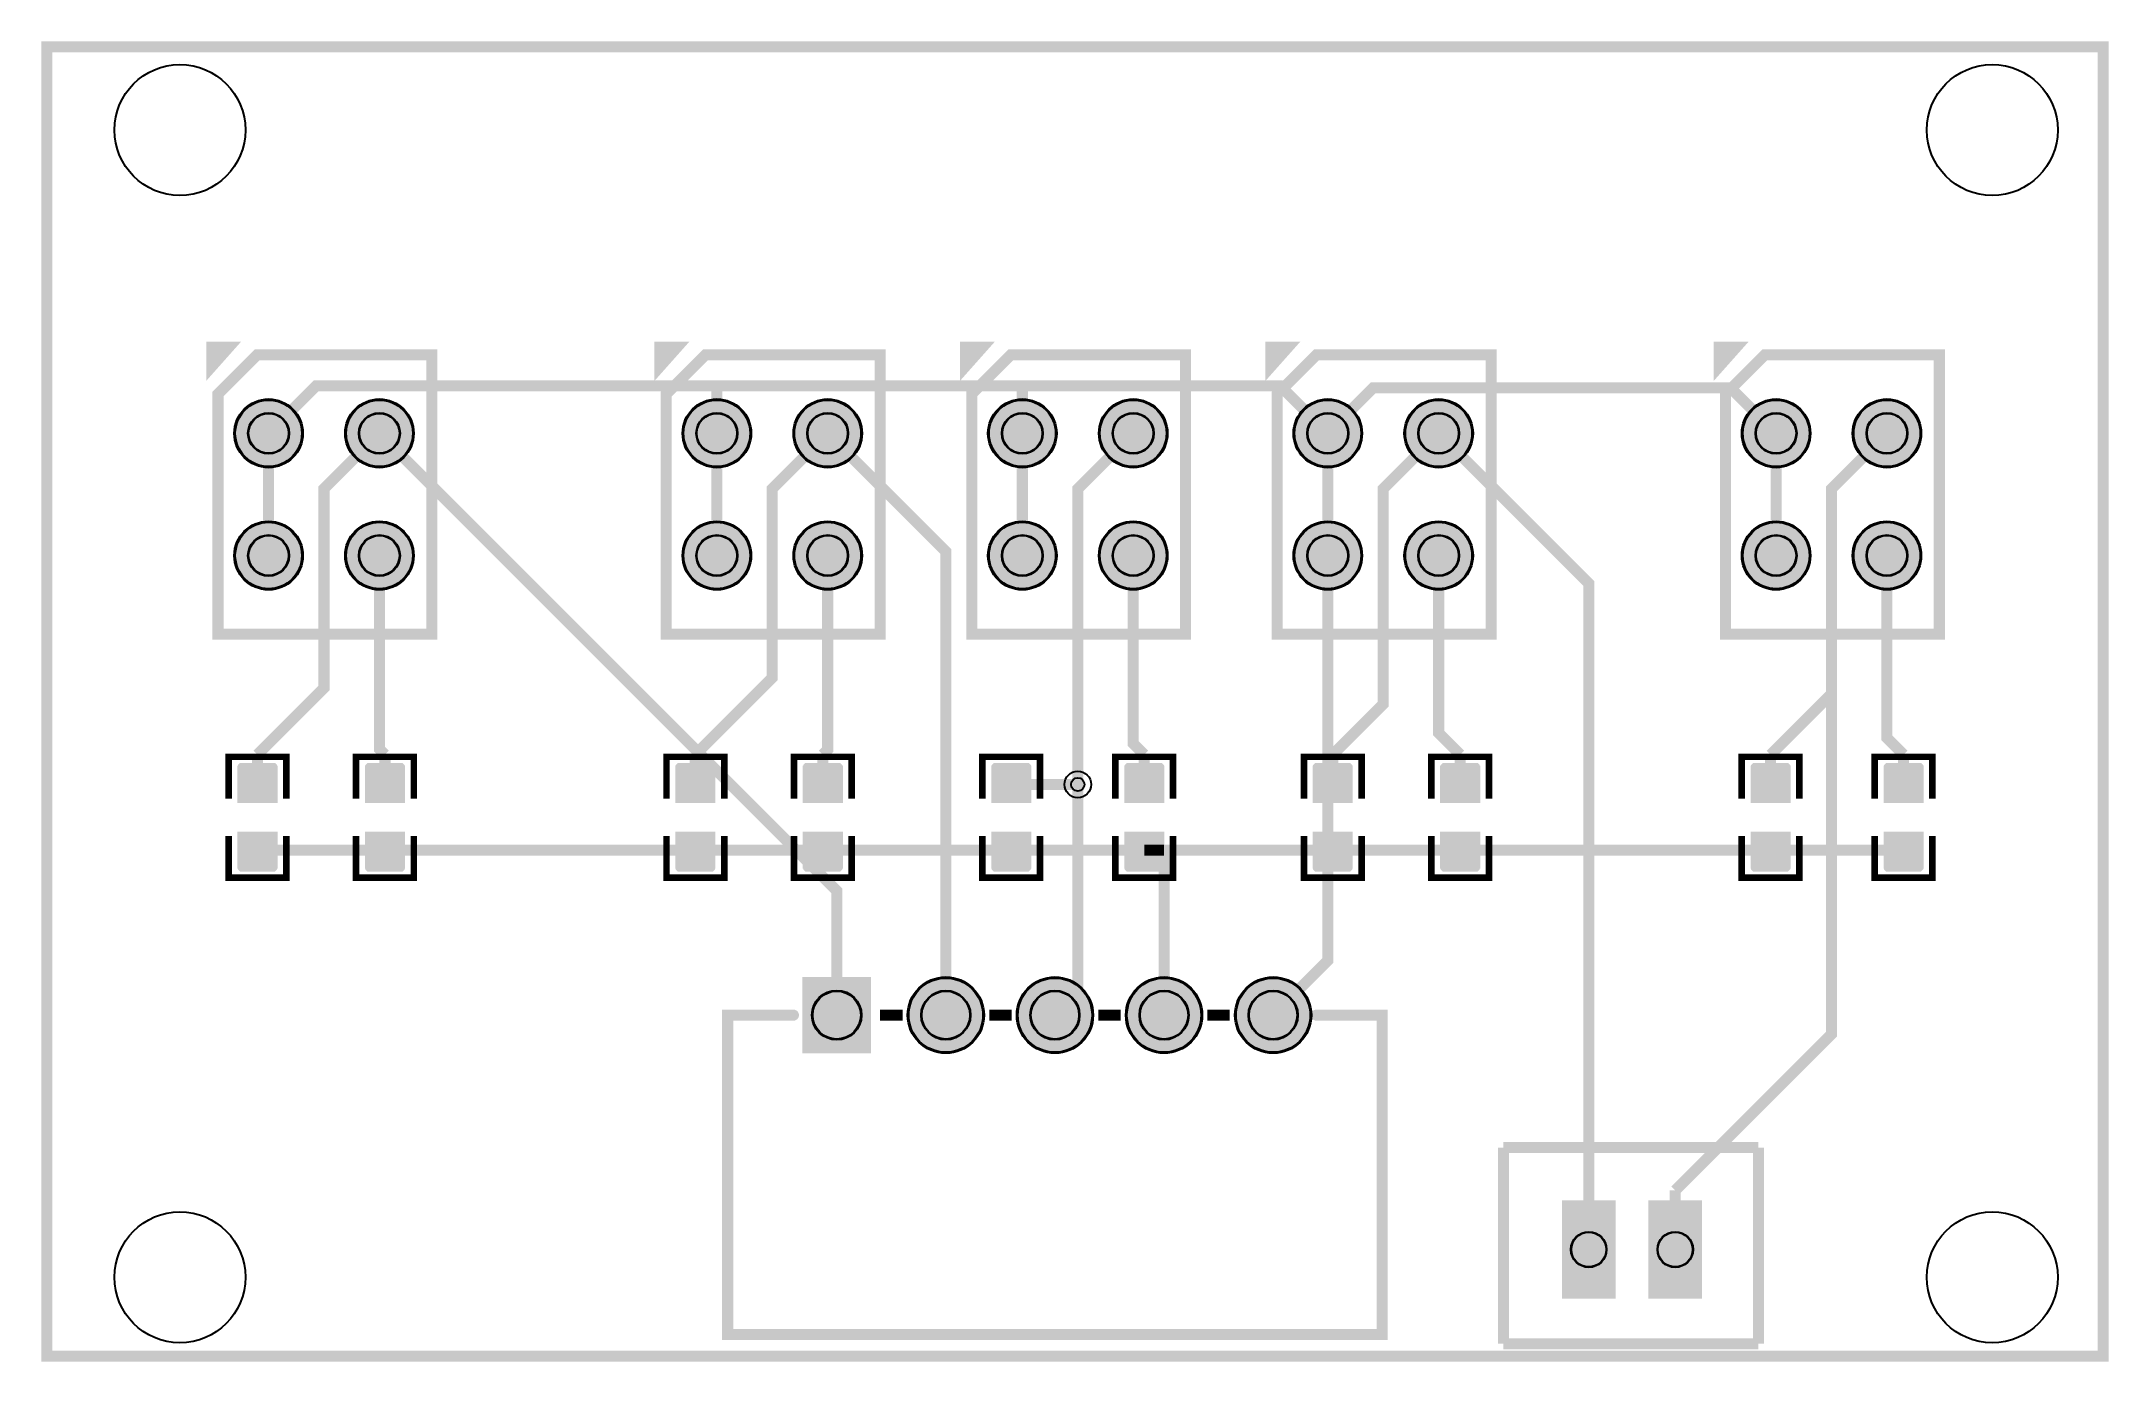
# Model space of a CAD drawing. Header units: millimetres. Extents: x 4.1 to 51.4, y -30.1 to 0.1.
import ezdxf

# ---------------------------------------------------------------- set-up
doc = ezdxf.new("R2010")
doc.units = ezdxf.units.MM
for name, color, linetype, true_color in [('BoardOutLine', 7, 'Continuous', 0xff00ff), ('BottomLayer', 7, 'Continuous', 0x0000ff), ('BottomSolderMaskLayer', 7, 'Continuous', 0xaa00ff), ('Document', 7, 'Continuous', 0xffffff), ('Hole', 7, 'Continuous', 0x222222), ('Multi-Layer', 7, 'Continuous', 0xc0c0c0), ('TopLayer', 7, 'Continuous', 0xff0000), ('TopPasteMaskLayer', 7, 'Continuous', 0x808080), ('TopSilkLayer', 7, 'Continuous', 0xffcc00), ('TopSolderMaskLayer', 7, 'Continuous', 0x800080)]:
    doc.layers.add(name, color=color, linetype=linetype, true_color=true_color)

msp = doc.modelspace()

# ---------------------------------------------------------------- hatches: boundary and pattern name
at = {"layer": 'BottomSolderMaskLayer'}
for points in [[(8.484, -8.855, 1), (10.058, -8.855, 1)], [(11.024, -8.855, 1), (12.598, -8.855, 1)], [(18.755, -8.855, 1), (20.33, -8.855, 1)], [(21.295, -8.855, 1), (22.87, -8.855, 1)], [(25.756, -8.855, 1), (27.33, -8.855, 1)], [(28.296, -8.855, 1), (29.87, -8.855, 1)], [(32.756, -8.855, 1), (34.33, -8.855, 1)], [(35.296, -8.855, 1), (36.87, -8.855, 1)], [(43.028, -8.855, 1), (44.602, -8.855, 1)], [(45.568, -8.855, 1), (47.142, -8.855, 1)], [(8.484, -11.655, 1), (10.058, -11.655, 1)], [(11.024, -11.655, 1), (12.598, -11.655, 1)], [(18.755, -11.655, 1), (20.33, -11.655, 1)], [(21.295, -11.655, 1), (22.87, -11.655, 1)], [(25.756, -11.655, 1), (27.33, -11.655, 1)], [(28.296, -11.655, 1), (29.87, -11.655, 1)], [(32.756, -11.655, 1), (34.33, -11.655, 1)], [(35.296, -11.655, 1), (36.87, -11.655, 1)], [(43.028, -11.655, 1), (44.602, -11.655, 1)], [(45.568, -11.655, 1), (47.142, -11.655, 1)], [(21.503, -21.312), (23.077, -21.312), (23.077, -23.062), (21.503, -23.062)], [(23.915, -22.187, 1), (25.665, -22.187, 1)], [(26.415, -22.187, 1), (28.165, -22.187, 1)], [(28.915, -22.187, 1), (30.665, -22.187, 1)], [(31.415, -22.187, 1), (33.165, -22.187, 1)], [(38.909, -28.684), (38.909, -26.434), (40.136, -26.434), (40.136, -28.684)], [(40.89, -28.684), (40.89, -26.434), (42.117, -26.434), (42.117, -28.684)]]:
    msp.add_hatch(color=256, dxfattribs=at).paths.add_polyline_path(points)
at = {"layer": 'Document'}
for points in [[(8.641, -6.755), (7.841, -6.755), (7.841, -7.655)], [(18.913, -6.755), (18.113, -6.755), (18.113, -7.655)], [(25.913, -6.755), (25.113, -6.755), (25.113, -7.655)], [(32.913, -6.755), (32.113, -6.755), (32.113, -7.655)], [(43.185, -6.755), (42.385, -6.755), (42.385, -7.655)], [(21.297, -22.314), (19.917, -22.314), (19.917, -29.38), (34.663, -29.38), (34.663, -22.314), (33.283, -22.314), (33.267, -22.313), (33.25, -22.31), (33.235, -22.304), (33.22, -22.297), (33.206, -22.288), (33.193, -22.277), (33.182, -22.264), (33.173, -22.25), (33.166, -22.236), (33.161, -22.22), (33.157, -22.204), (33.156, -22.187), (33.157, -22.17), (33.161, -22.154), (33.166, -22.138), (33.173, -22.123), (33.182, -22.11), (33.193, -22.097), (33.206, -22.086), (33.22, -22.077), (33.235, -22.07), (33.25, -22.064), (33.267, -22.061), (33.283, -22.06), (34.79, -22.06), (34.807, -22.061), (34.823, -22.064), (34.839, -22.07), (34.854, -22.077), (34.867, -22.086), (34.88, -22.097), (34.891, -22.11), (34.9, -22.123), (34.907, -22.138), (34.913, -22.154), (34.916, -22.17), (34.917, -22.187), (34.917, -29.507), (34.916, -29.524), (34.913, -29.54), (34.907, -29.556), (34.9, -29.57), (34.891, -29.584), (34.88, -29.597), (34.867, -29.608), (34.854, -29.617), (34.839, -29.624), (34.823, -29.63), (34.807, -29.633), (34.79, -29.634), (19.79, -29.634), (19.774, -29.633), (19.757, -29.63), (19.741, -29.624), (19.727, -29.617), (19.713, -29.608), (19.7, -29.597), (19.689, -29.584), (19.68, -29.57), (19.673, -29.556), (19.667, -29.54), (19.664, -29.524), (19.663, -29.507), (19.663, -22.187), (19.664, -22.17), (19.667, -22.154), (19.673, -22.138), (19.68, -22.123), (19.689, -22.11), (19.7, -22.097), (19.713, -22.086), (19.727, -22.077), (19.741, -22.07), (19.757, -22.064), (19.774, -22.061), (19.79, -22.06), (21.297, -22.06), (21.314, -22.061), (21.33, -22.064), (21.346, -22.07), (21.36, -22.077), (21.374, -22.086), (21.387, -22.097), (21.398, -22.11), (21.407, -22.123), (21.414, -22.138), (21.42, -22.154), (21.423, -22.17), (21.424, -22.187), (21.423, -22.204), (21.42, -22.22), (21.414, -22.236), (21.407, -22.25), (21.398, -22.264), (21.387, -22.277), (21.374, -22.288), (21.36, -22.297), (21.346, -22.304), (21.33, -22.31), (21.314, -22.313), (21.297, -22.314)]]:
    msp.add_hatch(color=256, dxfattribs=at).paths.add_polyline_path(points)
at = {"layer": 'Multi-Layer'}
for points in [[(8.509, -8.855, 1), (10.033, -8.855, 1)], [(11.049, -8.855, 1), (12.573, -8.855, 1)], [(18.781, -8.855, 1), (20.305, -8.855, 1)], [(21.321, -8.855, 1), (22.845, -8.855, 1)], [(25.781, -8.855, 1), (27.305, -8.855, 1)], [(28.321, -8.855, 1), (29.845, -8.855, 1)], [(32.781, -8.855, 1), (34.305, -8.855, 1)], [(35.321, -8.855, 1), (36.845, -8.855, 1)], [(43.053, -8.855, 1), (44.577, -8.855, 1)], [(45.593, -8.855, 1), (47.117, -8.855, 1)], [(8.509, -11.655, 1), (10.033, -11.655, 1)], [(11.049, -11.655, 1), (12.573, -11.655, 1)], [(18.781, -11.655, 1), (20.305, -11.655, 1)], [(21.321, -11.655, 1), (22.845, -11.655, 1)], [(25.781, -11.655, 1), (27.305, -11.655, 1)], [(28.321, -11.655, 1), (29.845, -11.655, 1)], [(32.781, -11.655, 1), (34.305, -11.655, 1)], [(35.321, -11.655, 1), (36.845, -11.655, 1)], [(43.053, -11.655, 1), (44.577, -11.655, 1)], [(45.593, -11.655, 1), (47.117, -11.655, 1)], [(21.528, -21.337), (23.052, -21.337), (23.052, -23.037), (21.528, -23.037)], [(23.94, -22.187, 1), (25.64, -22.187, 1)], [(26.44, -22.187, 1), (28.14, -22.187, 1)], [(28.94, -22.187, 1), (30.64, -22.187, 1)], [(31.44, -22.187, 1), (33.14, -22.187, 1)], [(38.923, -28.639), (38.923, -26.48), (40.122, -26.48), (40.122, -28.639)], [(40.904, -28.639), (40.904, -26.48), (42.103, -26.48), (42.103, -28.639)]]:
    msp.add_hatch(color=256, dxfattribs=at).paths.add_polyline_path(points)
at = {"layer": 'TopLayer'}
for points in [[(8.585, -17.303), (9.449, -17.303), (9.449, -16.497), (8.585, -16.497)], [(12.37, -17.303), (11.506, -17.303), (11.506, -16.497), (12.37, -16.497)], [(18.618, -17.303), (19.482, -17.303), (19.482, -16.497), (18.618, -16.497)], [(22.403, -17.303), (21.539, -17.303), (21.539, -16.497), (22.403, -16.497)], [(25.857, -17.303), (26.721, -17.303), (26.721, -16.497), (25.857, -16.497)], [(29.769, -17.303), (28.905, -17.303), (28.905, -16.497), (29.769, -16.497)], [(33.223, -17.303), (34.087, -17.303), (34.087, -16.497), (33.223, -16.497)], [(37.008, -17.303), (36.144, -17.303), (36.144, -16.497), (37.008, -16.497)], [(43.256, -17.303), (44.12, -17.303), (44.12, -16.497), (43.256, -16.497)], [(47.168, -17.303), (46.304, -17.303), (46.304, -16.497), (47.168, -16.497)], [(8.585, -18.003), (9.449, -18.003), (9.449, -18.81), (8.585, -18.81)], [(12.37, -18.003), (11.506, -18.003), (11.506, -18.81), (12.37, -18.81)], [(18.618, -18.003), (19.482, -18.003), (19.482, -18.81), (18.618, -18.81)], [(22.403, -18.003), (21.539, -18.003), (21.539, -18.81), (22.403, -18.81)], [(25.857, -18.003), (26.721, -18.003), (26.721, -18.81), (25.857, -18.81)], [(29.769, -18.003), (28.905, -18.003), (28.905, -18.81), (29.769, -18.81)], [(33.223, -18.003), (34.087, -18.003), (34.087, -18.81), (33.223, -18.81)], [(37.008, -18.003), (36.144, -18.003), (36.144, -18.81), (37.008, -18.81)], [(43.256, -18.003), (44.12, -18.003), (44.12, -18.81), (43.256, -18.81)], [(47.168, -18.003), (46.304, -18.003), (46.304, -18.81), (47.168, -18.81)]]:
    msp.add_hatch(color=256, dxfattribs=at).paths.add_polyline_path(points)
at = {"layer": 'TopPasteMaskLayer'}
for points in [[(8.567, -16.458), (8.567, -17.258), (8.617, -17.308), (8.845, -17.308), (8.845, -16.938), (9.175, -16.938), (9.175, -17.308), (9.417, -17.308), (9.467, -17.258), (9.467, -16.458), (9.417, -16.408), (8.617, -16.408)], [(11.488, -16.458), (11.488, -17.258), (11.538, -17.308), (11.766, -17.308), (11.766, -16.938), (12.096, -16.938), (12.096, -17.308), (12.338, -17.308), (12.388, -17.258), (12.388, -16.458), (12.338, -16.408), (11.538, -16.408)], [(18.6, -16.458), (18.6, -17.258), (18.65, -17.308), (18.878, -17.308), (18.878, -16.938), (19.208, -16.938), (19.208, -17.308), (19.45, -17.308), (19.5, -17.258), (19.5, -16.458), (19.45, -16.408), (18.65, -16.408)], [(21.521, -16.458), (21.521, -17.258), (21.571, -17.308), (21.799, -17.308), (21.799, -16.938), (22.129, -16.938), (22.129, -17.308), (22.371, -17.308), (22.421, -17.258), (22.421, -16.458), (22.371, -16.408), (21.571, -16.408)], [(25.839, -16.458), (25.839, -17.258), (25.889, -17.308), (26.117, -17.308), (26.117, -16.938), (26.447, -16.938), (26.447, -17.308), (26.689, -17.308), (26.739, -17.258), (26.739, -16.458), (26.689, -16.408), (25.889, -16.408)], [(28.887, -16.458), (28.887, -17.258), (28.937, -17.308), (29.165, -17.308), (29.165, -16.938), (29.495, -16.938), (29.495, -17.308), (29.737, -17.308), (29.787, -17.258), (29.787, -16.458), (29.737, -16.408), (28.937, -16.408)], [(33.205, -16.458), (33.205, -17.258), (33.255, -17.308), (33.483, -17.308), (33.483, -16.938), (33.813, -16.938), (33.813, -17.308), (34.055, -17.308), (34.105, -17.258), (34.105, -16.458), (34.055, -16.408), (33.255, -16.408)], [(36.126, -16.458), (36.126, -17.258), (36.176, -17.308), (36.404, -17.308), (36.404, -16.938), (36.734, -16.938), (36.734, -17.308), (36.976, -17.308), (37.026, -17.258), (37.026, -16.458), (36.976, -16.408), (36.176, -16.408)], [(43.238, -16.458), (43.238, -17.258), (43.288, -17.308), (43.516, -17.308), (43.516, -16.938), (43.846, -16.938), (43.846, -17.308), (44.088, -17.308), (44.138, -17.258), (44.138, -16.458), (44.088, -16.408), (43.288, -16.408)], [(46.286, -16.458), (46.286, -17.258), (46.336, -17.308), (46.564, -17.308), (46.564, -16.938), (46.894, -16.938), (46.894, -17.308), (47.136, -17.308), (47.186, -17.258), (47.186, -16.458), (47.136, -16.408), (46.336, -16.408)], [(9.467, -18.848), (9.467, -18.048), (9.417, -17.998), (9.189, -17.998), (9.189, -18.368), (8.859, -18.368), (8.859, -17.998), (8.617, -17.998), (8.567, -18.048), (8.567, -18.848), (8.617, -18.898), (9.417, -18.898)], [(12.388, -18.848), (12.388, -18.048), (12.338, -17.998), (12.11, -17.998), (12.11, -18.368), (11.78, -18.368), (11.78, -17.998), (11.538, -17.998), (11.488, -18.048), (11.488, -18.848), (11.538, -18.898), (12.338, -18.898)], [(19.5, -18.848), (19.5, -18.048), (19.45, -17.998), (19.222, -17.998), (19.222, -18.368), (18.892, -18.368), (18.892, -17.998), (18.65, -17.998), (18.6, -18.048), (18.6, -18.848), (18.65, -18.898), (19.45, -18.898)], [(22.421, -18.848), (22.421, -18.048), (22.371, -17.998), (22.143, -17.998), (22.143, -18.368), (21.813, -18.368), (21.813, -17.998), (21.571, -17.998), (21.521, -18.048), (21.521, -18.848), (21.571, -18.898), (22.371, -18.898)], [(26.739, -18.848), (26.739, -18.048), (26.689, -17.998), (26.461, -17.998), (26.461, -18.368), (26.131, -18.368), (26.131, -17.998), (25.889, -17.998), (25.839, -18.048), (25.839, -18.848), (25.889, -18.898), (26.689, -18.898)], [(29.787, -18.848), (29.787, -18.048), (29.737, -17.998), (29.509, -17.998), (29.509, -18.368), (29.179, -18.368), (29.179, -17.998), (28.937, -17.998), (28.887, -18.048), (28.887, -18.848), (28.937, -18.898), (29.737, -18.898)], [(34.105, -18.848), (34.105, -18.048), (34.055, -17.998), (33.827, -17.998), (33.827, -18.368), (33.497, -18.368), (33.497, -17.998), (33.255, -17.998), (33.205, -18.048), (33.205, -18.848), (33.255, -18.898), (34.055, -18.898)], [(37.026, -18.848), (37.026, -18.048), (36.976, -17.998), (36.748, -17.998), (36.748, -18.368), (36.418, -18.368), (36.418, -17.998), (36.176, -17.998), (36.126, -18.048), (36.126, -18.848), (36.176, -18.898), (36.976, -18.898)], [(44.138, -18.848), (44.138, -18.048), (44.088, -17.998), (43.86, -17.998), (43.86, -18.368), (43.53, -18.368), (43.53, -17.998), (43.288, -17.998), (43.238, -18.048), (43.238, -18.848), (43.288, -18.898), (44.088, -18.898)], [(47.186, -18.848), (47.186, -18.048), (47.136, -17.998), (46.908, -17.998), (46.908, -18.368), (46.578, -18.368), (46.578, -17.998), (46.336, -17.998), (46.286, -18.048), (46.286, -18.848), (46.336, -18.898), (47.136, -18.898)]]:
    msp.add_hatch(color=256, dxfattribs=at).paths.add_polyline_path(points)
at = {"layer": 'TopSolderMaskLayer'}
for points in [[(8.484, -8.855, 1), (10.058, -8.855, 1)], [(11.024, -8.855, 1), (12.598, -8.855, 1)], [(18.755, -8.855, 1), (20.33, -8.855, 1)], [(21.295, -8.855, 1), (22.87, -8.855, 1)], [(25.756, -8.855, 1), (27.33, -8.855, 1)], [(28.296, -8.855, 1), (29.87, -8.855, 1)], [(32.756, -8.855, 1), (34.33, -8.855, 1)], [(35.296, -8.855, 1), (36.87, -8.855, 1)], [(43.028, -8.855, 1), (44.602, -8.855, 1)], [(45.568, -8.855, 1), (47.142, -8.855, 1)], [(8.484, -11.655, 1), (10.058, -11.655, 1)], [(11.024, -11.655, 1), (12.598, -11.655, 1)], [(18.755, -11.655, 1), (20.33, -11.655, 1)], [(21.295, -11.655, 1), (22.87, -11.655, 1)], [(25.756, -11.655, 1), (27.33, -11.655, 1)], [(28.296, -11.655, 1), (29.87, -11.655, 1)], [(32.756, -11.655, 1), (34.33, -11.655, 1)], [(35.296, -11.655, 1), (36.87, -11.655, 1)], [(43.028, -11.655, 1), (44.602, -11.655, 1)], [(45.568, -11.655, 1), (47.142, -11.655, 1)], [(8.558, -17.327), (9.476, -17.327), (9.476, -16.473), (8.558, -16.473)], [(12.397, -17.327), (11.479, -17.327), (11.479, -16.473), (12.397, -16.473)], [(18.591, -17.327), (19.509, -17.327), (19.509, -16.473), (18.591, -16.473)], [(22.43, -17.327), (21.512, -17.327), (21.512, -16.473), (22.43, -16.473)], [(25.83, -17.327), (26.748, -17.327), (26.748, -16.473), (25.83, -16.473)], [(29.796, -17.327), (28.878, -17.327), (28.878, -16.473), (29.796, -16.473)], [(33.196, -17.327), (34.114, -17.327), (34.114, -16.473), (33.196, -16.473)], [(37.035, -17.327), (36.117, -17.327), (36.117, -16.473), (37.035, -16.473)], [(43.229, -17.327), (44.147, -17.327), (44.147, -16.473), (43.229, -16.473)], [(47.195, -17.327), (46.277, -17.327), (46.277, -16.473), (47.195, -16.473)], [(8.558, -17.979), (9.476, -17.979), (9.476, -18.833), (8.558, -18.833)], [(12.397, -17.979), (11.479, -17.979), (11.479, -18.833), (12.397, -18.833)], [(18.591, -17.979), (19.509, -17.979), (19.509, -18.833), (18.591, -18.833)], [(22.43, -17.979), (21.512, -17.979), (21.512, -18.833), (22.43, -18.833)], [(25.83, -17.979), (26.748, -17.979), (26.748, -18.833), (25.83, -18.833)], [(29.796, -17.979), (28.878, -17.979), (28.878, -18.833), (29.796, -18.833)], [(33.196, -17.979), (34.114, -17.979), (34.114, -18.833), (33.196, -18.833)], [(37.035, -17.979), (36.117, -17.979), (36.117, -18.833), (37.035, -18.833)], [(43.229, -17.979), (44.147, -17.979), (44.147, -18.833), (43.229, -18.833)], [(47.195, -17.979), (46.277, -17.979), (46.277, -18.833), (47.195, -18.833)], [(21.503, -21.312), (23.077, -21.312), (23.077, -23.062), (21.503, -23.062)], [(23.915, -22.187, 1), (25.665, -22.187, 1)], [(26.415, -22.187, 1), (28.165, -22.187, 1)], [(28.915, -22.187, 1), (30.665, -22.187, 1)], [(31.415, -22.187, 1), (33.165, -22.187, 1)], [(38.909, -28.684), (38.909, -26.434), (40.136, -26.434), (40.136, -28.684)], [(40.89, -28.684), (40.89, -26.434), (42.117, -26.434), (42.117, -28.684)]]:
    msp.add_hatch(color=256, dxfattribs=at).paths.add_polyline_path(points)

# ---------------------------------------------------------------- linework, layer by layer
at = {"layer": 'BoardOutLine', "const_width": 0.254}
msp.add_lwpolyline([(4.191, 0), (51.308, 0), (51.308, -30), (4.191, -30), (4.191, 0), (4.191, 0)], close=True, dxfattribs=at)
at = {"layer": 'BottomLayer', "const_width": 0.254}
for points in [[(11.811, -8.855), (22.29, -19.334), (22.29, -22.187)], [(19.543, -8.855), (19.543, -11.655)], [(22.083, -8.855), (24.79, -11.563), (24.79, -22.187)], [(26.543, -8.855), (26.543, -11.655)], [(29.083, -8.855), (27.813, -10.125), (27.813, -16.9)], [(33.543, -8.855), (33.543, -11.655)], [(39.522, -27.559), (39.522, -12.295), (36.083, -8.855)], [(41.504, -26.2), (45.085, -22.619), (45.085, -10.125), (46.355, -8.855)], [(43.815, -8.855), (43.815, -11.655)], [(33.543, -11.655), (33.543, -20.934), (32.29, -22.187)], [(27.813, -16.9), (27.813, -21.664), (27.29, -22.187)], [(41.504, -27.559), (41.504, -26.2)]]:
    msp.add_lwpolyline(points, dxfattribs=at)
at = {"layer": 'BottomSolderMaskLayer'}
for centre, radius in [((9.271, -8.855), 0.787), ((9.271, -8.855), 0.472), ((11.811, -8.855), 0.787), ((11.811, -8.855), 0.472), ((19.543, -8.855), 0.787), ((19.543, -8.855), 0.472), ((22.083, -8.855), 0.787), ((22.083, -8.855), 0.472), ((26.543, -8.855), 0.787), ((26.543, -8.855), 0.472), ((29.083, -8.855), 0.787), ((29.083, -8.855), 0.472), ((33.543, -8.855), 0.787), ((33.543, -8.855), 0.472), ((36.083, -8.855), 0.787), ((36.083, -8.855), 0.472), ((43.815, -8.855), 0.787), ((43.815, -8.855), 0.472), ((46.355, -8.855), 0.787), ((46.355, -8.855), 0.472), ((9.271, -11.655), 0.787), ((11.811, -11.655), 0.787), ((19.543, -11.655), 0.787), ((22.083, -11.655), 0.787), ((26.543, -11.655), 0.787), ((29.083, -11.655), 0.787), ((33.543, -11.655), 0.787), ((36.083, -11.655), 0.787), ((43.815, -11.655), 0.787), ((46.355, -11.655), 0.787), ((9.271, -11.655), 0.472), ((11.811, -11.655), 0.472), ((19.543, -11.655), 0.472), ((22.083, -11.655), 0.472), ((26.543, -11.655), 0.472), ((29.083, -11.655), 0.472), ((33.543, -11.655), 0.472), ((36.083, -11.655), 0.472), ((43.815, -11.655), 0.472), ((46.355, -11.655), 0.472), ((24.79, -22.187), 0.875), ((27.29, -22.187), 0.875), ((29.79, -22.187), 0.875), ((32.29, -22.187), 0.875), ((22.29, -22.187), 0.568), ((24.79, -22.187), 0.566), ((27.29, -22.187), 0.566), ((29.79, -22.187), 0.566), ((32.29, -22.187), 0.566), ((39.522, -27.559), 0.408), ((41.504, -27.559), 0.408)]:
    msp.add_circle(centre, radius, dxfattribs=at)
at = {"layer": 'Hole'}
msp.add_circle((27.813, -16.9), 0.153, dxfattribs=at)
at = {"layer": 'Multi-Layer'}
for centre, radius in [((7.239, -1.905), 1.5), ((48.768, -1.905), 1.5), ((9.271, -8.855), 0.762), ((9.271, -8.855), 0.457), ((11.811, -8.855), 0.762), ((11.811, -8.855), 0.457), ((19.543, -8.855), 0.762), ((19.543, -8.855), 0.457), ((22.083, -8.855), 0.762), ((22.083, -8.855), 0.457), ((26.543, -8.855), 0.762), ((26.543, -8.855), 0.457), ((29.083, -8.855), 0.762), ((29.083, -8.855), 0.457), ((33.543, -8.855), 0.762), ((33.543, -8.855), 0.457), ((36.083, -8.855), 0.762), ((36.083, -8.855), 0.457), ((43.815, -8.855), 0.762), ((43.815, -8.855), 0.457), ((46.355, -8.855), 0.762), ((46.355, -8.855), 0.457), ((9.271, -11.655), 0.762), ((11.811, -11.655), 0.762), ((19.543, -11.655), 0.762), ((22.083, -11.655), 0.762), ((26.543, -11.655), 0.762), ((29.083, -11.655), 0.762), ((33.543, -11.655), 0.762), ((36.083, -11.655), 0.762), ((43.815, -11.655), 0.762), ((46.355, -11.655), 0.762), ((9.271, -11.655), 0.457), ((11.811, -11.655), 0.457), ((19.543, -11.655), 0.457), ((22.083, -11.655), 0.457), ((26.543, -11.655), 0.457), ((29.083, -11.655), 0.457), ((33.543, -11.655), 0.457), ((36.083, -11.655), 0.457), ((43.815, -11.655), 0.457), ((46.355, -11.655), 0.457), ((27.813, -16.9), 0.305), ((22.29, -22.187), 0.55), ((24.79, -22.187), 0.85), ((24.79, -22.187), 0.55), ((27.29, -22.187), 0.85), ((27.29, -22.187), 0.55), ((29.79, -22.187), 0.85), ((29.79, -22.187), 0.55), ((32.29, -22.187), 0.85), ((32.29, -22.187), 0.55), ((7.239, -28.194), 1.5), ((48.768, -28.194), 1.5), ((39.522, -27.559), 0.399), ((41.504, -27.559), 0.399)]:
    msp.add_circle(centre, radius, dxfattribs=at)
at = {"layer": 'TopLayer', "const_width": 0.254}
for points in [[(19.543, -7.767), (10.36, -7.767), (9.271, -8.855)], [(19.543, -7.767), (19.543, -8.855)], [(19.543, -7.767), (26.543, -7.767)], [(26.543, -7.767), (26.543, -8.855)], [(26.543, -7.767), (32.454, -7.767), (33.543, -8.855)], [(43.815, -8.855), (42.772, -7.812), (34.586, -7.812), (33.543, -8.855)], [(11.811, -8.855), (10.541, -10.125), (10.541, -14.693), (9.017, -16.217)], [(9.271, -8.855), (9.271, -11.655)], [(19.05, -16.217), (20.813, -14.455), (20.813, -10.125), (22.083, -8.855)], [(33.655, -16.217), (34.813, -15.059), (34.813, -10.125), (36.083, -8.855)], [(43.688, -16.217), (45.085, -14.82), (45.085, -10.125), (46.355, -8.855)], [(11.811, -11.655), (11.811, -16.09), (11.938, -16.217)], [(21.971, -16.217), (22.083, -16.106), (22.083, -11.655)], [(29.337, -16.217), (29.083, -15.963), (29.083, -11.655)], [(36.576, -16.217), (36.083, -15.724), (36.083, -11.655)], [(46.736, -16.217), (46.355, -15.836), (46.355, -11.655)], [(9.017, -16.9), (9.017, -16.217)], [(11.938, -16.9), (11.938, -16.217)], [(19.05, -16.9), (19.05, -16.217)], [(21.971, -16.9), (21.971, -16.217)], [(29.337, -16.9), (29.337, -16.217)], [(33.655, -16.9), (33.655, -16.217)], [(36.576, -16.9), (36.576, -16.217)], [(43.688, -16.9), (43.688, -16.217)], [(46.736, -16.9), (46.736, -16.217)], [(26.289, -16.9), (27, -16.9)], [(27, -16.9), (27.813, -16.9)], [(11.938, -18.406), (9.017, -18.406)], [(19.05, -18.406), (11.938, -18.406)], [(21.971, -18.406), (19.05, -18.406)], [(26.289, -18.406), (21.971, -18.406)], [(26.289, -18.406), (29.337, -18.406)], [(29.337, -18.406), (29.79, -18.406)], [(29.79, -18.406), (29.79, -22.187)], [(29.79, -18.406), (33.655, -18.406)], [(33.655, -18.406), (36.576, -18.406)], [(36.576, -18.406), (43.688, -18.406)], [(43.688, -18.406), (46.736, -18.406)]]:
    msp.add_lwpolyline(points, dxfattribs=at)
at = {"layer": 'TopSilkLayer', "const_width": 0.254}
for points in [[(13.011, -13.455), (8.111, -13.455), (8.111, -7.955), (9.011, -7.055), (13.011, -7.055), (13.011, -13.455)], [(23.283, -13.455), (18.383, -13.455), (18.383, -7.955), (19.283, -7.055), (23.283, -7.055), (23.283, -13.455)], [(30.283, -13.455), (25.383, -13.455), (25.383, -7.955), (26.283, -7.055), (30.283, -7.055), (30.283, -13.455)], [(37.283, -13.455), (32.383, -13.455), (32.383, -7.955), (33.283, -7.055), (37.283, -7.055), (37.283, -13.455)], [(47.555, -13.455), (42.655, -13.455), (42.655, -7.955), (43.555, -7.055), (47.555, -7.055), (47.555, -13.455)]]:
    msp.add_lwpolyline(points, close=True, dxfattribs=at)
at = {"layer": 'TopSilkLayer'}
for points, const_width in [([(8.356, -17.227), (8.356, -16.268), (9.678, -16.268), (9.678, -17.227)], 0.152), ([(12.599, -17.227), (12.599, -16.268), (11.277, -16.268), (11.277, -17.227)], 0.152), ([(18.389, -17.227), (18.389, -16.268), (19.711, -16.268), (19.711, -17.227)], 0.152), ([(22.632, -17.227), (22.632, -16.268), (21.31, -16.268), (21.31, -17.227)], 0.152), ([(25.628, -17.227), (25.628, -16.268), (26.95, -16.268), (26.95, -17.227)], 0.152), ([(29.998, -17.227), (29.998, -16.268), (28.676, -16.268), (28.676, -17.227)], 0.152), ([(32.994, -17.227), (32.994, -16.268), (34.316, -16.268), (34.316, -17.227)], 0.152), ([(37.237, -17.227), (37.237, -16.268), (35.915, -16.268), (35.915, -17.227)], 0.152), ([(43.027, -17.227), (43.027, -16.268), (44.349, -16.268), (44.349, -17.227)], 0.152), ([(47.397, -17.227), (47.397, -16.268), (46.075, -16.268), (46.075, -17.227)], 0.152), ([(8.356, -18.079), (8.356, -19.038), (9.678, -19.038), (9.678, -18.079)], 0.152), ([(12.599, -18.079), (12.599, -19.038), (11.277, -19.038), (11.277, -18.079)], 0.152), ([(18.389, -18.079), (18.389, -19.038), (19.711, -19.038), (19.711, -18.079)], 0.152), ([(22.632, -18.079), (22.632, -19.038), (21.31, -19.038), (21.31, -18.079)], 0.152), ([(25.628, -18.079), (25.628, -19.038), (26.95, -19.038), (26.95, -18.079)], 0.152), ([(29.998, -18.079), (29.998, -19.038), (28.676, -19.038), (28.676, -18.079)], 0.152), ([(32.994, -18.079), (32.994, -19.038), (34.316, -19.038), (34.316, -18.079)], 0.152), ([(37.237, -18.079), (37.237, -19.038), (35.915, -19.038), (35.915, -18.079)], 0.152), ([(43.027, -18.079), (43.027, -19.038), (44.349, -19.038), (44.349, -18.079)], 0.152), ([(47.397, -18.079), (47.397, -19.038), (46.075, -19.038), (46.075, -18.079)], 0.152), ([(21.297, -22.187), (19.79, -22.187), (19.79, -29.507), (34.79, -29.507), (34.79, -22.187), (33.283, -22.187)], 0.254), ([(23.797, -22.187), (23.283, -22.187)], 0.254), ([(26.297, -22.187), (25.783, -22.187)], 0.254), ([(28.797, -22.187), (28.283, -22.187)], 0.254), ([(31.297, -22.187), (30.783, -22.187)], 0.254), ([(37.567, -25.222), (43.409, -25.222)], 0.254), ([(37.567, -29.718), (37.567, -25.222)], 0.254), ([(43.409, -25.222), (43.409, -29.718)], 0.254), ([(43.409, -29.718), (37.567, -29.718)], 0.254)]:
    msp.add_lwpolyline(points, dxfattribs=dict(at, const_width=const_width))
at = {"layer": 'TopSolderMaskLayer'}
for centre, radius in [((9.271, -8.855), 0.787), ((9.271, -8.855), 0.472), ((11.811, -8.855), 0.787), ((11.811, -8.855), 0.472), ((19.543, -8.855), 0.787), ((19.543, -8.855), 0.472), ((22.083, -8.855), 0.787), ((22.083, -8.855), 0.472), ((26.543, -8.855), 0.787), ((26.543, -8.855), 0.472), ((29.083, -8.855), 0.787), ((29.083, -8.855), 0.472), ((33.543, -8.855), 0.787), ((33.543, -8.855), 0.472), ((36.083, -8.855), 0.787), ((36.083, -8.855), 0.472), ((43.815, -8.855), 0.787), ((43.815, -8.855), 0.472), ((46.355, -8.855), 0.787), ((46.355, -8.855), 0.472), ((9.271, -11.655), 0.787), ((11.811, -11.655), 0.787), ((19.543, -11.655), 0.787), ((22.083, -11.655), 0.787), ((26.543, -11.655), 0.787), ((29.083, -11.655), 0.787), ((33.543, -11.655), 0.787), ((36.083, -11.655), 0.787), ((43.815, -11.655), 0.787), ((46.355, -11.655), 0.787), ((9.271, -11.655), 0.472), ((11.811, -11.655), 0.472), ((19.543, -11.655), 0.472), ((22.083, -11.655), 0.472), ((26.543, -11.655), 0.472), ((29.083, -11.655), 0.472), ((33.543, -11.655), 0.472), ((36.083, -11.655), 0.472), ((43.815, -11.655), 0.472), ((46.355, -11.655), 0.472), ((24.79, -22.187), 0.875), ((27.29, -22.187), 0.875), ((29.79, -22.187), 0.875), ((32.29, -22.187), 0.875), ((22.29, -22.187), 0.568), ((24.79, -22.187), 0.566), ((27.29, -22.187), 0.566), ((29.79, -22.187), 0.566), ((32.29, -22.187), 0.566), ((39.522, -27.559), 0.408), ((41.504, -27.559), 0.408)]:
    msp.add_circle(centre, radius, dxfattribs=at)

doc.saveas('drawing.dxf')
